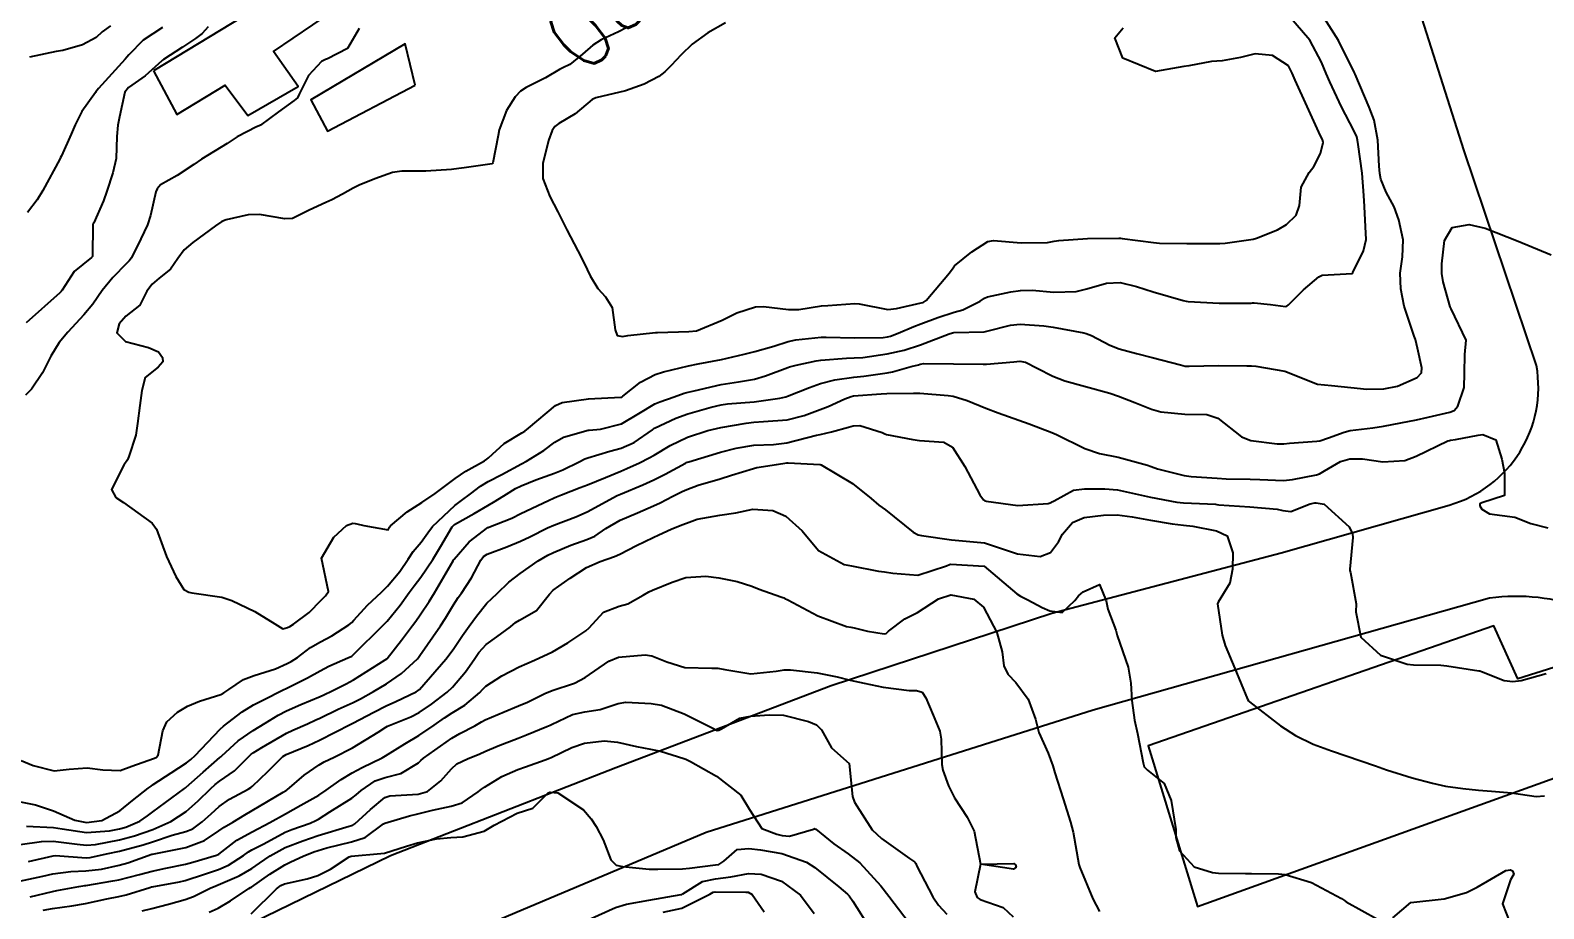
# Model space of a CAD drawing. Header units: metres. Extents: x 307586 to 320046, y 7427249 to 7434250.
# Drawn here: x 318802.7 to 318894, y 7429122.8 to 7429175.9 of the extents above; entities that cross this region are included whole.
import ezdxf
from ezdxf.enums import TextEntityAlignment as Align

# ---------------------------------------------------------------- set-up
doc = ezdxf.new("R2010")
doc.units = ezdxf.units.M
doc.header["$MEASUREMENT"] = 0
for name, color, linetype in [('Cotas', 45, 'Continuous'), ('Curvas de Nivel 1m', 11, 'Continuous'), ('Curvas de Nivel 5m', 15, 'Continuous'), ('Edificações', 30, 'Continuous'), ('Vias Primárias', 230, 'Continuous')]:
    doc.layers.add(name, color=color, linetype=linetype)
doc.styles.add('Style-STANDARD', font='STANDARD.shx')

msp = doc.modelspace()

# ---------------------------------------------------------------- linework, layer by layer
at = {"layer": 'Curvas de Nivel 1m', "flags": 128}
for points, elevation in [([(318802.107, 7429131.795), (318802.829, 7429131.482), (318804.098, 7429131.168), (318805.019, 7429131.261), (318806.101, 7429131.351), (318807.035, 7429131.219), (318808.099, 7429131.189), (318808.795, 7429131.441), (318810.11, 7429131.903), (318810.259, 7429131.969), (318810.391, 7429132.117), (318810.666, 7429133.576), (318810.913, 7429134.112), (318811.552, 7429134.696), (318812.147, 7429135.065), (318812.874, 7429135.367), (318814.159, 7429135.781), (318814.355, 7429135.874), (318814.643, 7429136.065), (318815.539, 7429136.686), (318816.172, 7429136.912), (318817.468, 7429137.323), (318818.179, 7429137.641), (318818.425, 7429137.773), (318818.791, 7429138.014), (318819.591, 7429138.604), (318820.192, 7429138.946), (318820.877, 7429139.312), (318821.899, 7429139.983), (318822.071, 7429140.115), (318822.207, 7429140.257), (318823.025, 7429141.163), (318823.875, 7429141.955), (318824.237, 7429142.313), (318824.985, 7429143.204), (318825.488, 7429143.938), (318825.785, 7429144.41), (318826.269, 7429144.977), (318826.666, 7429145.536), (318826.954, 7429145.92), (318828.296, 7429147.189), (318828.701, 7429147.493), (318829.251, 7429147.891), (318829.843, 7429148.349), (318830.31, 7429148.631), (318831.126, 7429149.06), (318832.321, 7429149.692), (318832.633, 7429149.855), (318833.675, 7429150.498), (318834.341, 7429151.012), (318834.865, 7429151.305), (318836.352, 7429151.731), (318836.418, 7429151.743), (318837.103, 7429151.799), (318838.356, 7429152.119), (318839.401, 7429152.731), (318840.369, 7429153.319), (318840.676, 7429153.45), (318841.546, 7429153.748), (318842.154, 7429153.964), (318842.377, 7429154.025), (318842.758, 7429154.114), (318844.385, 7429154.5), (318845.428, 7429154.659), (318846.39, 7429154.819), (318847.062, 7429155.011), (318848.401, 7429155.521), (318848.504, 7429155.556), (318848.899, 7429155.655), (318850.119, 7429155.93), (318850.406, 7429155.969), (318851.941, 7429156.091), (318852.408, 7429156.101), (318852.927, 7429156.131), (318854.41, 7429156.348), (318855.42, 7429156.572), (318856.416, 7429156.894), (318858.148, 7429157.544), (318858.345, 7429157.621), (318858.424, 7429157.638), (318860.266, 7429157.681), (318860.426, 7429157.704), (318861.858, 7429158.08), (318862.433, 7429158.142), (318863.869, 7429158.041), (318864.43, 7429157.958), (318866.27, 7429157.606), (318866.425, 7429157.569), (318866.742, 7429157.445), (318867.853, 7429156.864), (318868.415, 7429156.64), (318869.464, 7429156.358), (318870.41, 7429156.121), (318872.116, 7429155.672), (318872.405, 7429155.609), (318872.627, 7429155.598), (318874.406, 7429155.642), (318876.119, 7429155.619), (318876.406, 7429155.613), (318876.67, 7429155.591), (318878.403, 7429155.3), (318880.391, 7429154.515), (318881.23, 7429154.436), (318882.394, 7429154.32), (318883.354, 7429154.207), (318884.393, 7429154.228), (318885.218, 7429154.399), (318886.4, 7429154.912), (318886.673, 7429155.206), (318886.691, 7429155.491), (318886.418, 7429156.688), (318886.297, 7429157.211), (318886.231, 7429157.407), (318885.621, 7429159.218), (318885.42, 7429160.264), (318885.381, 7429161.221), (318885.509, 7429162.198), (318885.559, 7429163.219), (318885.306, 7429164.431), (318885.01, 7429165.225), (318884.532, 7429166.105), (318884.201, 7429166.896), (318884.14, 7429167.236), (318884.117, 7429167.669), (318884.026, 7429169.238), (318883.8, 7429170.457), (318883.503, 7429171.246), (318882.655, 7429173.227), (318882.645, 7429173.26), (318882.64, 7429173.277), (318882.623, 7429173.31), (318881.648, 7429175.27), (318880.658, 7429176.819)], 781), ([(318822.53, 7429175.981), (318821.825, 7429174.788), (318820.615, 7429174.163), (318820.489, 7429174.127), (318820.252, 7429174.004), (318819.471, 7429173.144), (318818.902, 7429172.017), (318818.796, 7429171.811), (318818.587, 7429171.645), (318817.65, 7429170.961), (318816.565, 7429170.16), (318816.493, 7429170.122), (318816.321, 7429170.052), (318815.163, 7429169.458), (318814.553, 7429169.052), (318813.002, 7429168.093), (318812.54, 7429167.783), (318811.536, 7429167.106), (318810.527, 7429166.544), (318810.33, 7429166.317), (318810.254, 7429166.123), (318809.921, 7429164.706), (318809.736, 7429164.128), (318809.329, 7429163.287), (318808.767, 7429162.137), (318808.642, 7429161.967), (318808.468, 7429161.806), (318807.645, 7429160.963), (318807.011, 7429160.161), (318806.435, 7429159.337), (318805.902, 7429158.701), (318805.405, 7429158.18), (318804.94, 7429157.662), (318804.411, 7429157.023), (318803.906, 7429156.197), (318803.4, 7429155.192), (318802.738, 7429154.215), (318802.369, 7429153.844)], 781), ([(318813.406, 7429176.089), (318813.045, 7429175.685), (318812.632, 7429175.378), (318811.86, 7429174.872), (318810.714, 7429174.119), (318810.653, 7429174.079), (318810.612, 7429174.043), (318809.601, 7429173.132), (318808.596, 7429172.425), (318808.38, 7429172.143), (318808.056, 7429170.662), (318807.956, 7429170.149), (318807.883, 7429169.477), (318807.858, 7429168.15), (318807.654, 7429167.273), (318807.276, 7429166.159), (318807.087, 7429165.589), (318806.494, 7429164.254), (318806.46, 7429164.204), (318806.444, 7429164.17), (318806.415, 7429162.229), (318806.354, 7429162.171), (318805.315, 7429161.326), (318804.579, 7429160.189), (318804.523, 7429160.108), (318804.441, 7429160.031), (318802.423, 7429158.22)], 782), ([(318810.642, 7429176.06), (318809.477, 7429175.284), (318808.617, 7429174.401), (318808.495, 7429174.261), (318808.386, 7429174.143), (318806.786, 7429172.358), (318806.615, 7429172.17), (318806.592, 7429172.122), (318805.77, 7429170.983), (318805.368, 7429170.182), (318805.137, 7429169.605), (318804.544, 7429168.3), (318804.491, 7429168.191), (318804.447, 7429168.097), (318803.421, 7429166.207), (318803.078, 7429165.648), (318802.503, 7429164.882)], 783), ([(318807.502, 7429176.157), (318807.007, 7429175.795), (318806.632, 7429175.456), (318805.808, 7429174.995), (318804.62, 7429174.671), (318804.217, 7429174.598), (318802.614, 7429174.268)], 784), ([(318844.649, 7429176.324), (318843.582, 7429175.726), (318842.632, 7429175.045), (318841.967, 7429174.402), (318841.36, 7429173.753), (318840.987, 7429173.378), (318840.606, 7429173.085), (318839.739, 7429172.631), (318838.597, 7429172.227), (318836.803, 7429171.807), (318836.591, 7429171.703), (318835.569, 7429170.829), (318834.569, 7429170.244), (318834.333, 7429170.067), (318834.171, 7429169.836), (318833.948, 7429169.23), (318833.62, 7429167.844), (318833.612, 7429166.923), (318834.025, 7429165.837), (318834.509, 7429164.912), (318835.068, 7429163.824), (318835.727, 7429162.571), (318836.098, 7429161.814), (318836.462, 7429161.056), (318836.941, 7429160.294), (318837.405, 7429159.796), (318837.797, 7429159.143), (318837.987, 7429157.787), (318838.093, 7429157.458), (318838.419, 7429157.387), (318838.743, 7429157.453), (318840.422, 7429157.635), (318840.54, 7429157.64), (318842.422, 7429157.685), (318842.884, 7429157.733), (318844.433, 7429158.386), (318845.318, 7429158.823), (318846.445, 7429159.182), (318846.933, 7429159.196), (318848.443, 7429159.017), (318849.073, 7429159.024), (318850.447, 7429159.235), (318850.814, 7429159.27), (318852.449, 7429159.39), (318852.703, 7429159.362), (318854.445, 7429159.03), (318854.957, 7429159.073), (318856.451, 7429159.414), (318856.57, 7429159.449), (318856.765, 7429159.565), (318858.156, 7429161.231), (318858.383, 7429161.541), (318858.474, 7429161.649), (318859.504, 7429162.509), (318860.489, 7429163.134), (318860.819, 7429163.187), (318862.488, 7429163.046), (318864.082, 7429163.069), (318864.49, 7429163.143), (318864.765, 7429163.193), (318866.491, 7429163.299), (318868.396, 7429163.325), (318868.492, 7429163.324), (318868.597, 7429163.314), (318870.49, 7429163.064), (318870.855, 7429163.03), (318872.489, 7429162.997), (318874.15, 7429163.015), (318874.49, 7429163.01), (318874.813, 7429163.024), (318876.492, 7429163.277), (318876.692, 7429163.327), (318877.968, 7429163.841), (318878.506, 7429164.163), (318879.09, 7429164.718), (318879.301, 7429165.292), (318879.408, 7429166.417), (318879.876, 7429167.287), (318880.171, 7429167.662), (318880.56, 7429168.438), (318880.733, 7429169.116), (318880.682, 7429169.279), (318880.575, 7429169.5), (318879.758, 7429171.288), (318879.042, 7429172.871), (318878.863, 7429173.298), (318878.627, 7429173.739), (318877.674, 7429174.359), (318876.63, 7429174.458), (318875.728, 7429174.238), (318874.623, 7429174.044), (318873.99, 7429173.991), (318872.618, 7429173.738), (318872.31, 7429173.69), (318870.613, 7429173.4), (318868.625, 7429174.201), (318868.142, 7429175.428), (318868.649, 7429176.039)], 779), ([(318802.074, 7429129.281), (318802.978, 7429129.107), (318804.068, 7429128.746), (318805.354, 7429128.177), (318806.062, 7429128.044), (318806.974, 7429128.156), (318808.069, 7429128.74), (318808.84, 7429129.367), (318809.791, 7429130.123), (318809.962, 7429130.244), (318810.086, 7429130.328), (318811.166, 7429131.035), (318812.106, 7429131.653), (318812.357, 7429131.849), (318812.612, 7429132.093), (318814.129, 7429133.686), (318814.331, 7429133.868), (318814.582, 7429134.066), (318815.467, 7429134.733), (318816.149, 7429135.139), (318816.742, 7429135.453), (318817.898, 7429136.024), (318818.164, 7429136.149), (318819.409, 7429136.769), (318820.175, 7429137.196), (318820.698, 7429137.475), (318821.847, 7429137.983), (318822.073, 7429138.092), (318822.185, 7429138.18), (318823.977, 7429139.953), (318824.087, 7429140.069), (318824.207, 7429140.195), (318824.996, 7429141.167), (318825.548, 7429141.937), (318825.842, 7429142.329), (318826.242, 7429142.851), (318826.966, 7429143.919), (318827.448, 7429144.73), (318828.137, 7429145.902), (318828.284, 7429146.039), (318829.471, 7429146.709), (318830.296, 7429147.192), (318830.728, 7429147.447), (318831.411, 7429147.869), (318831.967, 7429148.203), (318832.308, 7429148.372), (318833.197, 7429148.732), (318834.316, 7429149.136), (318834.812, 7429149.331), (318835.802, 7429149.815), (318836.143, 7429149.995), (318836.327, 7429150.071), (318837.648, 7429150.476), (318838.336, 7429150.652), (318839.126, 7429150.992), (318840.225, 7429151.761), (318840.299, 7429151.815), (318840.354, 7429151.85), (318841.643, 7429152.464), (318842.363, 7429152.722), (318843.768, 7429153.12), (318844.369, 7429153.269), (318844.76, 7429153.316), (318846.37, 7429153.44), (318847.919, 7429153.667), (318848.285, 7429153.751), (318848.375, 7429153.784), (318849.717, 7429154.313), (318850.386, 7429154.543), (318851.247, 7429154.775), (318852.393, 7429154.935), (318853, 7429155.005), (318854.397, 7429155.204), (318854.719, 7429155.266), (318855.856, 7429155.575), (318856.288, 7429155.687), (318856.404, 7429155.723), (318856.606, 7429155.768), (318858.405, 7429155.745), (318860.207, 7429155.72), (318860.405, 7429155.726), (318862.043, 7429155.867), (318862.407, 7429155.904), (318862.757, 7429155.846), (318863.461, 7429155.484), (318864.396, 7429155), (318865.136, 7429154.718), (318866.387, 7429154.368), (318867.837, 7429153.972), (318868.379, 7429153.794), (318869.351, 7429153.41), (318870.369, 7429153), (318870.919, 7429152.842), (318872.366, 7429152.705), (318873.695, 7429152.689), (318874.364, 7429152.458), (318875.79, 7429151.336), (318876.351, 7429151.116), (318877.951, 7429150.908), (318878.349, 7429150.916), (318878.702, 7429150.944), (318880.351, 7429151.066), (318880.529, 7429151.1), (318881.043, 7429151.273), (318882.003, 7429151.617), (318882.36, 7429151.709), (318883.718, 7429151.884), (318884.364, 7429151.973), (318885.41, 7429152.177), (318886.37, 7429152.362), (318887.061, 7429152.511), (318888.378, 7429152.823), (318888.631, 7429152.926), (318888.858, 7429153.175), (318889.248, 7429154.318), (318889.261, 7429155.171), (318889.274, 7429156.311), (318889.366, 7429157.171), (318888.451, 7429159.068), (318888.404, 7429159.181), (318887.979, 7429160.698), (318887.896, 7429161.189), (318887.887, 7429161.784), (318888.044, 7429163.187), (318888.511, 7429163.976), (318889.537, 7429164.145), (318890.511, 7429163.923), (318892.503, 7429163.14), (318894.491, 7429162.328)], 782), ([(318802.437, 7429127.828), (318804.058, 7429127.742), (318804.587, 7429127.656), (318806.056, 7429127.439), (318807.441, 7429127.533), (318808.058, 7429127.658), (318808.434, 7429127.761), (318809.281, 7429128.128), (318809.751, 7429128.439), (318810.069, 7429128.69), (318811.977, 7429130.092), (318812.04, 7429130.135), (318812.084, 7429130.17), (318813.098, 7429131.085), (318814.111, 7429131.961), (318814.171, 7429132.011), (318814.233, 7429132.069), (318815.211, 7429132.97), (318816.128, 7429133.605), (318816.842, 7429134.039), (318817.639, 7429134.529), (318818.144, 7429134.79), (318819, 7429135.162), (318820.158, 7429135.653), (318820.398, 7429135.759), (318820.893, 7429135.993), (318821.732, 7429136.419), (318822.17, 7429136.663), (318824.092, 7429137.862), (318824.183, 7429137.919), (318824.201, 7429137.932), (318824.219, 7429137.95), (318825.085, 7429139.05), (318825.75, 7429139.935), (318825.942, 7429140.198), (318826.213, 7429140.584), (318826.752, 7429141.396), (318827.069, 7429141.917), (318828.193, 7429143.842), (318828.225, 7429143.9), (318828.254, 7429143.947), (318829.172, 7429144.989), (318830.282, 7429145.848), (318830.305, 7429145.857), (318830.36, 7429145.879), (318831.73, 7429146.425), (318832.291, 7429146.694), (318833.949, 7429147.485), (318834.301, 7429147.645), (318834.43, 7429147.7), (318834.744, 7429147.826), (318835.86, 7429148.262), (318836.309, 7429148.441), (318837.389, 7429148.869), (318838.318, 7429149.252), (318838.681, 7429149.415), (318839.451, 7429149.769), (318840.036, 7429150.063), (318840.338, 7429150.233), (318841.293, 7429150.801), (318842.349, 7429151.32), (318843.566, 7429151.722), (318844.355, 7429151.901), (318845.891, 7429152.161), (318846.358, 7429152.219), (318846.936, 7429152.259), (318848.36, 7429152.356), (318849.385, 7429152.627), (318850.366, 7429152.977), (318850.847, 7429153.156), (318851.853, 7429153.625), (318852.223, 7429153.773), (318852.376, 7429153.802), (318854.039, 7429153.934), (318854.378, 7429153.949), (318855.988, 7429153.965), (318856.379, 7429153.963), (318858.09, 7429153.832), (318858.377, 7429153.783), (318859.236, 7429153.531), (318860.368, 7429153.063), (318861.098, 7429152.78), (318862.361, 7429152.342), (318862.984, 7429152.116), (318864.354, 7429151.589), (318864.626, 7429151.467), (318866.345, 7429150.623), (318867.229, 7429150.324), (318868.34, 7429150.095), (318870.124, 7429149.613), (318870.334, 7429149.532), (318870.72, 7429149.396), (318872.327, 7429149.001), (318872.759, 7429148.941), (318874.325, 7429148.829), (318874.867, 7429148.803), (318876.325, 7429148.773), (318876.897, 7429148.749), (318878.324, 7429148.695), (318878.872, 7429148.747), (318880.329, 7429149.04), (318880.513, 7429149.096), (318880.798, 7429149.275), (318881.771, 7429149.833), (318882.34, 7429150.004), (318883.102, 7429150.01), (318884.339, 7429149.821), (318885.65, 7429149.907), (318886.342, 7429150.164), (318888.26, 7429151.089), (318888.352, 7429151.12), (318888.409, 7429151.122), (318888.71, 7429151.176), (318890.082, 7429151.438), (318890.358, 7429151.469), (318891.144, 7429151.152), (318891.512, 7429149.978), (318891.682, 7429149.147), (318891.667, 7429147.792), (318890.306, 7429147.336), (318890.188, 7429147.278), (318890.19, 7429147.161), (318890.301, 7429146.966), (318890.776, 7429146.677), (318892.296, 7429146.477), (318893.274, 7429146.107), (318894.29, 7429145.843)], 783), ([(318802.048, 7429126.706), (318803.346, 7429126.901), (318804.05, 7429126.906), (318805.496, 7429126.728), (318806.048, 7429126.674), (318806.595, 7429126.709), (318808.051, 7429126.995), (318808.951, 7429127.234), (318810.058, 7429127.626), (318811.148, 7429128.104), (318812.069, 7429128.699), (318812.804, 7429129.354), (318813.544, 7429130.075), (318813.822, 7429130.339), (318814.09, 7429130.534), (318814.997, 7429131.163), (318815.873, 7429132.052), (318815.995, 7429132.17), (318816.115, 7429132.255), (318816.646, 7429132.57), (318818.127, 7429133.431), (318818.519, 7429133.626), (318819.398, 7429134.007), (318819.906, 7429134.233), (318820.138, 7429134.337), (318821.256, 7429134.88), (318822.153, 7429135.289), (318822.61, 7429135.519), (318823.389, 7429135.962), (318824.168, 7429136.422), (318825.077, 7429137.038), (318826.035, 7429137.931), (318826.1, 7429138.014), (318826.185, 7429138.127), (318827.439, 7429139.911), (318827.744, 7429140.373), (318828.222, 7429141.185), (318828.502, 7429141.625), (318828.695, 7429141.895), (318829.306, 7429142.826), (318829.876, 7429143.884), (318830.038, 7429144.1), (318830.258, 7429144.243), (318831.445, 7429144.688), (318832.27, 7429145.025), (318832.833, 7429145.293), (318833.902, 7429145.836), (318834.285, 7429146.005), (318835.604, 7429146.502), (318836.293, 7429146.812), (318838.108, 7429147.783), (318838.304, 7429147.872), (318839.64, 7429148.436), (318840.318, 7429148.735), (318841.003, 7429149.072), (318842.224, 7429149.741), (318842.294, 7429149.78), (318842.334, 7429149.8), (318842.424, 7429149.829), (318844.34, 7429150.406), (318845.288, 7429150.646), (318846.344, 7429150.82), (318847.546, 7429150.873), (318848.346, 7429150.974), (318850.139, 7429151.431), (318850.351, 7429151.481), (318851.034, 7429151.633), (318852.073, 7429151.906), (318852.357, 7429151.986), (318852.752, 7429152.01), (318854.097, 7429151.594), (318854.269, 7429151.508), (318854.352, 7429151.473), (318855.947, 7429151.172), (318856.348, 7429151.104), (318857.816, 7429151.017), (318858.345, 7429150.71), (318859.09, 7429149.532), (318859.997, 7429147.833), (318860.213, 7429147.521), (318860.302, 7429147.468), (318860.375, 7429147.447), (318862.3, 7429147.187), (318864.126, 7429147.298), (318864.302, 7429147.358), (318864.372, 7429147.4), (318864.48, 7429147.468), (318865.654, 7429148.115), (318866.314, 7429148.195), (318867.551, 7429148.195), (318868.314, 7429148.13), (318869.935, 7429147.778), (318870.307, 7429147.695), (318871.886, 7429147.384), (318872.302, 7429147.336), (318874.218, 7429147.267), (318874.302, 7429147.251), (318874.422, 7429147.228), (318876.301, 7429147.098), (318877.954, 7429146.96), (318878.299, 7429146.884), (318878.773, 7429146.821), (318879.939, 7429147.284), (318880.231, 7429147.354), (318880.304, 7429147.355), (318880.785, 7429147.275), (318882.289, 7429145.902), (318882.507, 7429145.478), (318882.525, 7429145.256), (318882.338, 7429143.333), (318882.343, 7429143.259), (318882.376, 7429143.144), (318882.719, 7429141.245), (318882.705, 7429140.769), (318883.004, 7429139.242), (318884.197, 7429138.156), (318885.791, 7429137.612), (318886.188, 7429137.568), (318887.835, 7429137.538), (318888.188, 7429137.512), (318890.136, 7429137.208), (318890.183, 7429137.198), (318890.295, 7429137.158), (318891.656, 7429136.616), (318892.177, 7429136.548), (318892.685, 7429136.618), (318894.182, 7429137.039)], 784), ([(318802.017, 7429124.492), (318803.416, 7429124.802), (318804.024, 7429124.948), (318805.12, 7429125.085), (318806.027, 7429125.124), (318806.954, 7429125.231), (318808.033, 7429125.468), (318808.557, 7429125.613), (318810.012, 7429126.12), (318810.037, 7429126.126), (318812.047, 7429126.536), (318813.181, 7429126.949), (318814.058, 7429127.536), (318814.369, 7429127.758), (318814.89, 7429128.062), (318815.626, 7429128.496), (318816.07, 7429128.762), (318817.925, 7429129.866), (318818.082, 7429129.961), (318818.119, 7429129.983), (318818.173, 7429130.019), (318819.208, 7429130.897), (318820.106, 7429131.516), (318820.409, 7429131.695), (318821.011, 7429131.987), (318822.119, 7429132.546), (318823.668, 7429133.494), (318824.131, 7429133.797), (318824.23, 7429133.851), (318824.439, 7429133.947), (318825.648, 7429134.427), (318826.144, 7429134.679), (318826.89, 7429135.181), (318827.832, 7429135.905), (318828.166, 7429136.217), (318828.936, 7429137.132), (318829.464, 7429137.887), (318829.756, 7429138.316), (318830.192, 7429138.783), (318830.825, 7429139.246), (318831.653, 7429139.865), (318831.955, 7429140.115), (318832.209, 7429140.262), (318833.224, 7429140.839), (318834.012, 7429141.833), (318834.235, 7429142.069), (318835.257, 7429142.805), (318836.249, 7429143.446), (318837.067, 7429143.798), (318837.935, 7429144.108), (318838.26, 7429144.254), (318839.271, 7429144.767), (318840.275, 7429145.257), (318840.613, 7429145.422), (318841.351, 7429145.749), (318842.014, 7429146.015), (318842.287, 7429146.128), (318842.925, 7429146.366), (318844.292, 7429146.609), (318845.255, 7429146.738), (318846.296, 7429146.969), (318847.503, 7429146.88), (318848.292, 7429146.544), (318849.266, 7429145.65), (318850.265, 7429144.458), (318851.812, 7429143.624), (318852.252, 7429143.537), (318853.883, 7429143.229), (318854.249, 7429143.184), (318854.737, 7429143.096), (318856.247, 7429142.982), (318857.994, 7429143.544), (318858.169, 7429143.626), (318858.254, 7429143.636), (318860.253, 7429143.52), (318862.236, 7429141.844), (318862.45, 7429141.712), (318862.898, 7429141.49), (318863.768, 7429141.017), (318864.226, 7429140.82), (318864.965, 7429140.724), (318865.737, 7429141.455), (318865.964, 7429141.724), (318866.238, 7429141.965), (318867.226, 7429142.419), (318867.621, 7429141.429), (318867.727, 7429140.926), (318868.215, 7429139.649), (318868.274, 7429139.419), (318868.299, 7429139.331), (318868.953, 7429137.412), (318869.121, 7429136.463), (318869.17, 7429135.41), (318869.327, 7429134.226), (318869.51, 7429133.406), (318869.864, 7429131.654), (318869.913, 7429131.402), (318870.111, 7429131.205), (318871.118, 7429130.4), (318871.545, 7429129.378), (318871.823, 7429127.617), (318871.826, 7429127.374), (318871.827, 7429127.14), (318872.053, 7429126.33), (318872.942, 7429125.361), (318874.038, 7429125.021), (318874.404, 7429124.98), (318876.037, 7429124.958), (318876.408, 7429124.954), (318878.037, 7429124.932), (318878.44, 7429124.893), (318880.03, 7429124.416), (318881.827, 7429123.442), (318882.014, 7429123.324), (318882.124, 7429123.249), (318884.003, 7429122.211)], 786), ([(318802.653, 7429123.557), (318804.01, 7429123.874), (318804.271, 7429123.927), (318805.591, 7429124.174), (318805.948, 7429124.237), (318806.014, 7429124.243), (318807.651, 7429124.513), (318808.02, 7429124.585), (318809.257, 7429124.896), (318810.028, 7429125.107), (318810.85, 7429125.288), (318812.035, 7429125.53), (318812.474, 7429125.648), (318813.915, 7429126.071), (318814.008, 7429126.105), (318814.043, 7429126.126), (318815.142, 7429126.969), (318816.057, 7429127.486), (318817.122, 7429128.034), (318818.068, 7429128.559), (318819.005, 7429129.08), (318820.08, 7429129.693), (318820.524, 7429129.993), (318821.435, 7429130.638), (318822.099, 7429131.04), (318822.703, 7429131.365), (318823.92, 7429131.952), (318824.114, 7429132.058), (318825.27, 7429132.79), (318826.127, 7429133.296), (318827.05, 7429133.916), (318827.676, 7429134.371), (318828.144, 7429134.667), (318828.91, 7429135.134), (318829.804, 7429135.884), (318829.971, 7429136.076), (318830.167, 7429136.284), (318831.141, 7429136.902), (318832.179, 7429137.432), (318833.114, 7429137.846), (318834.188, 7429138.339), (318835.125, 7429138.889), (318836.201, 7429139.623), (318836.404, 7429139.807), (318837.274, 7429140.737), (318838.223, 7429141.105), (318838.753, 7429141.247), (318839.679, 7429141.766), (318840.02, 7429141.977), (318840.236, 7429142.075), (318841.429, 7429142.56), (318842.244, 7429142.837), (318843.449, 7429142.926), (318844.244, 7429142.826), (318845.346, 7429142.595), (318846.239, 7429142.306), (318846.682, 7429142.128), (318847.975, 7429141.664), (318848.17, 7429141.599), (318848.232, 7429141.576), (318848.404, 7429141.486), (318850.222, 7429140.522), (318851.955, 7429139.883), (318852.215, 7429139.831), (318852.402, 7429139.804), (318853.221, 7429139.605), (318854.211, 7429139.432), (318854.338, 7429139.462), (318854.478, 7429139.587), (318855.463, 7429140.335), (318856.224, 7429140.718), (318857.499, 7429141.551), (318858.236, 7429141.8), (318859.638, 7429141.526), (318860.228, 7429141.052), (318861.023, 7429139.512), (318861.345, 7429138.353), (318861.441, 7429137.501), (318861.686, 7429137.005), (318862.173, 7429136.489), (318862.925, 7429135.482), (318863.351, 7429134.272), (318863.564, 7429133.476), (318864.121, 7429132.23), (318864.398, 7429131.467), (318864.527, 7429131.048), (318865.031, 7429129.461), (318865.467, 7429128.061), (318865.626, 7429127.454), (318865.981, 7429125.513), (318865.997, 7429125.45), (318866.041, 7429125.315), (318866.83, 7429123.438), (318867.231, 7429122.658)], 787), ([(318803.445, 7429122.749), (318803.999, 7429122.841), (318805.175, 7429123.005), (318806.003, 7429123.148), (318807.28, 7429123.425), (318808.007, 7429123.574), (318808.462, 7429123.682), (318809.878, 7429124.121), (318809.983, 7429124.15), (318810.013, 7429124.157), (318811.664, 7429124.449), (318812.02, 7429124.54), (318813.181, 7429124.923), (318814.03, 7429125.204), (318814.629, 7429125.469), (318815.541, 7429126.055), (318815.835, 7429126.262), (318816.046, 7429126.383), (318816.773, 7429126.762), (318818.057, 7429127.449), (318818.454, 7429127.621), (318819.556, 7429128.005), (318819.91, 7429128.156), (318820.065, 7429128.25), (318820.759, 7429128.678), (318822.078, 7429129.505), (318822.341, 7429129.707), (318822.649, 7429129.964), (318823.496, 7429130.552), (318824.095, 7429130.767), (318825.043, 7429130.997), (318826.109, 7429131.647), (318826.253, 7429131.785), (318826.411, 7429131.926), (318828.125, 7429133.139), (318828.605, 7429133.418), (318829.51, 7429133.886), (318829.907, 7429134.111), (318830.138, 7429134.238), (318831.276, 7429134.733), (318832.151, 7429135.08), (318832.689, 7429135.318), (318833.726, 7429135.837), (318834.165, 7429136.013), (318835.526, 7429136.46), (318836.173, 7429136.804), (318837.596, 7429137.789), (318838.185, 7429138.022), (318839.785, 7429138.166), (318840.186, 7429138.111), (318841.094, 7429137.751), (318842.18, 7429137.41), (318843.821, 7429137.357), (318844.179, 7429137.365), (318844.603, 7429137.282), (318846.176, 7429137.01), (318847.693, 7429137.182), (318848.179, 7429137.268), (318848.569, 7429137.266), (318850.177, 7429137.077), (318851.385, 7429136.838), (318852.173, 7429136.64), (318853.019, 7429136.449), (318854.169, 7429136.21), (318855.739, 7429136.003), (318856.167, 7429136.012), (318856.515, 7429135.913), (318856.746, 7429135.561), (318857.18, 7429134.522), (318857.572, 7429133.548), (318857.655, 7429133.073), (318857.697, 7429131.546), (318857.761, 7429131.197), (318858.1, 7429130.25), (318858.463, 7429129.536), (318859.234, 7429128.37), (318859.659, 7429127.524), (318860.043, 7429125.52), (318862.044, 7429125.565), (318862.158, 7429125.489), (318862.195, 7429125.334), (318862.039, 7429125.23), (318860.043, 7429125.52), (318859.69, 7429123.851), (318859.832, 7429123.522), (318860.012, 7429123.394), (318861.409, 7429122.901), (318862.001, 7429122.341)], 788), ([(318809.422, 7429122.702), (318810, 7429122.84), (318811.009, 7429123.111), (318812.006, 7429123.384), (318812.517, 7429123.575), (318813.528, 7429124.075), (318813.869, 7429124.217), (318814.016, 7429124.271), (318815.268, 7429124.813), (318816.031, 7429125.261), (318816.494, 7429125.585), (318817.154, 7429126.033), (318818.048, 7429126.522), (318819.117, 7429126.944), (318820.055, 7429127.251), (318821.915, 7429127.826), (318822.062, 7429127.861), (318822.143, 7429127.888), (318822.26, 7429127.968), (318823.196, 7429128.835), (318824.079, 7429129.552), (318824.379, 7429129.648), (318826.081, 7429129.749), (318826.655, 7429129.921), (318827.449, 7429130.553), (318828.104, 7429131.29), (318828.426, 7429131.579), (318829.055, 7429131.891), (318829.806, 7429132.194), (318830.117, 7429132.325), (318830.917, 7429132.665), (318832.126, 7429133.138), (318832.634, 7429133.339), (318833.859, 7429133.833), (318834.049, 7429133.917), (318834.135, 7429133.956), (318835.402, 7429134.559), (318836.146, 7429134.715), (318837.073, 7429134.872), (318838.155, 7429135.227), (318838.622, 7429135.309), (318840.155, 7429135.237), (318840.772, 7429135.132), (318842.146, 7429134.608), (318843.912, 7429133.712), (318844.05, 7429133.629), (318844.132, 7429133.601), (318844.231, 7429133.61), (318844.394, 7429133.707), (318845.499, 7429134.34), (318846.144, 7429134.459), (318847.28, 7429134.539), (318848.146, 7429134.52), (318849.643, 7429134.142), (318850.137, 7429133.937), (318850.446, 7429133.635), (318851.049, 7429132.553), (318852.113, 7429131.61), (318852.313, 7429129.608), (318852.434, 7429129.261), (318853.494, 7429127.596), (318854.058, 7429127.085), (318855.743, 7429125.876), (318856.044, 7429125.671), (318856.098, 7429125.624), (318856.13, 7429125.569), (318856.2, 7429125.408), (318857.151, 7429123.553), (318857.509, 7429123.049), (318858.003, 7429122.51)], 789), ([(318815.998, 7429122.526), (318817.533, 7429124.027), (318817.795, 7429124.244), (318818.018, 7429124.343), (318819.389, 7429124.64), (318820.026, 7429124.849), (318820.796, 7429125.224), (318821.914, 7429125.972), (318822.043, 7429126.003), (318823.836, 7429126.161), (318824.045, 7429126.199), (318825.374, 7429126.612), (318826.052, 7429126.807), (318827.194, 7429127.053), (318828.055, 7429127.13), (318828.772, 7429127.176), (318830.059, 7429127.521), (318830.668, 7429127.871), (318832.07, 7429128.6), (318833.01, 7429128.905), (318833.933, 7429129.832), (318834.038, 7429129.877), (318834.084, 7429129.88), (318834.525, 7429129.826), (318836.073, 7429128.813), (318836.52, 7429128.256), (318836.832, 7429127.798), (318837.258, 7429126.995), (318837.716, 7429125.785), (318838.038, 7429125.468), (318838.43, 7429125.383), (318840.035, 7429125.228), (318840.564, 7429125.223), (318842.036, 7429125.236), (318842.473, 7429125.289), (318844.039, 7429125.475), (318844.239, 7429125.508), (318844.545, 7429125.705), (318845.341, 7429126.406), (318846.051, 7429126.479), (318846.761, 7429126.39), (318848.048, 7429126.173), (318849.541, 7429125.645), (318850.038, 7429125.332), (318851.482, 7429124.157), (318852.015, 7429123.722), (318852.117, 7429123.609), (318852.326, 7429123.291), (318853.386, 7429121.596)], 791), ([(318836.356, 7429122.164), (318838.004, 7429122.901), (318838.67, 7429123.11), (318840.009, 7429123.342), (318841.966, 7429123.685), (318842.013, 7429123.696), (318842.07, 7429123.729), (318843.255, 7429124.487), (318844.027, 7429124.649), (318844.961, 7429124.769), (318846.032, 7429124.96), (318846.792, 7429124.918), (318848.026, 7429124.502), (318849.162, 7429123.649), (318850.002, 7429122.536)], 792), ([(318884.941, 7429122.283), (318886.023, 7429123.21), (318888.026, 7429123.441), (318889.381, 7429123.815), (318890.033, 7429124.142), (318891.753, 7429125.134), (318892.044, 7429125.191), (318892.169, 7429125.129), (318892.244, 7429124.925), (318892.038, 7429124.588), (318891.552, 7429123.137), (318892.006, 7429122.01)], 786), ([(318840.874, 7429122.62), (318842.004, 7429122.861), (318843.693, 7429123.713), (318843.896, 7429123.83), (318844.015, 7429123.852), (318845.864, 7429123.843), (318846.015, 7429123.83), (318846.259, 7429123.686), (318846.966, 7429122.639)], 793)]:
    msp.add_lwpolyline(points, dxfattribs=dict(at, elevation=elevation))
at = {"layer": 'Curvas de Nivel 5m', "flags": 128}
for points, elevation in [([(318838.645, 7429176.024), (318838.188, 7429175.787), (318837.125, 7429175.313), (318836.631, 7429174.987), (318836.004, 7429174.435), (318835.241, 7429173.824), (318834.823, 7429173.616), (318834.61, 7429173.512), (318833.77, 7429173.008), (318832.599, 7429172.42), (318832.253, 7429172.207), (318831.938, 7429171.867), (318831.413, 7429171.04), (318830.983, 7429169.876), (318830.907, 7429169.529), (318830.599, 7429167.879), (318830.58, 7429167.842), (318830.542, 7429167.824), (318828.854, 7429167.582), (318828.539, 7429167.535), (318828.1, 7429167.468), (318826.537, 7429167.374), (318825.107, 7429167.374), (318824.536, 7429167.291), (318823.476, 7429166.91), (318822.528, 7429166.531), (318822.161, 7429166.349), (318821.523, 7429165.99), (318820.866, 7429165.648), (318820.515, 7429165.49), (318819.508, 7429165.01), (318818.5, 7429164.518), (318818.039, 7429164.488), (318816.504, 7429164.762), (318815.815, 7429164.745), (318814.498, 7429164.433), (318814.239, 7429164.332), (318813.852, 7429164.08), (318812.483, 7429163.073), (318811.955, 7429162.628), (318811.572, 7429162.109), (318811.121, 7429161.455), (318810.455, 7429160.905), (318810.019, 7429160.555), (318809.697, 7429160.127), (318809.278, 7429159.288), (318808.428, 7429158.622), (318808.037, 7429158.146), (318807.881, 7429157.612), (318808.412, 7429157.088), (318809.801, 7429156.734), (318810.406, 7429156.458), (318810.638, 7429156.118), (318810.66, 7429155.856), (318810.394, 7429155.548), (318809.603, 7429154.909), (318809.401, 7429154.13), (318809.281, 7429153.214), (318809.135, 7429152.132), (318809.04, 7429151.435), (318808.613, 7429150.137), (318808.526, 7429149.933), (318808.318, 7429149.616), (318807.577, 7429148.151), (318807.829, 7429147.678), (318808.295, 7429147.365), (318810.02, 7429146.123), (318810.277, 7429145.746), (318810.88, 7429144.114), (318811.445, 7429142.904), (318811.942, 7429142.103), (318812.231, 7429141.947), (318812.409, 7429141.918), (318814.227, 7429141.648), (318814.834, 7429141.453), (318816.214, 7429140.79), (318817.425, 7429140.032), (318817.918, 7429139.742), (318818.201, 7429139.811), (318818.337, 7429139.883), (318818.552, 7429140.017), (318819.497, 7429140.724), (318820.225, 7429141.467), (318820.497, 7429141.73), (318820.66, 7429141.996), (318820.253, 7429144), (318820.983, 7429145.282), (318821.766, 7429145.985), (318822.138, 7429146.128), (318822.284, 7429146.105), (318822.38, 7429146.075), (318822.796, 7429145.972), (318824.279, 7429145.721), (318824.363, 7429145.868), (318824.41, 7429145.949), (318825.425, 7429146.806), (318826.297, 7429147.37), (318827.103, 7429147.918), (318828.312, 7429148.821), (318828.96, 7429149.25), (318830.089, 7429149.882), (318830.232, 7429149.973), (318830.326, 7429150.071), (318831.275, 7429150.935), (318832.349, 7429151.568), (318832.531, 7429151.676), (318832.745, 7429151.854), (318834.367, 7429153.22), (318834.78, 7429153.415), (318836.371, 7429153.629), (318838.316, 7429153.724), (318838.372, 7429153.733), (318838.402, 7429153.75), (318838.444, 7429153.779), (318839.515, 7429154.639), (318840.393, 7429155.093), (318840.893, 7429155.258), (318842.401, 7429155.625), (318842.981, 7429155.731), (318844.406, 7429156.004), (318845.776, 7429156.33), (318846.411, 7429156.491), (318847.559, 7429156.817), (318848.417, 7429157.092), (318848.883, 7429157.191), (318850.42, 7429157.343), (318850.71, 7429157.347), (318852.42, 7429157.301), (318854.161, 7429157.335), (318854.421, 7429157.365), (318854.601, 7429157.408), (318855.06, 7429157.584), (318856.011, 7429157.992), (318856.432, 7429158.15), (318857.459, 7429158.533), (318858.443, 7429158.855), (318858.971, 7429159.009), (318860.018, 7429159.524), (318860.276, 7429159.701), (318860.456, 7429159.78), (318861.869, 7429160.096), (318862.46, 7429160.177), (318863.152, 7429160.182), (318864.459, 7429160.074), (318865.805, 7429160.111), (318866.461, 7429160.273), (318867.639, 7429160.607), (318868.465, 7429160.644), (318869.457, 7429160.416), (318870.46, 7429160.09), (318872.277, 7429159.56), (318872.454, 7429159.516), (318872.573, 7429159.497), (318874.453, 7429159.4), (318876.376, 7429159.408), (318876.454, 7429159.421), (318876.556, 7429159.43), (318877.55, 7429159.314), (318878.451, 7429159.202), (318878.536, 7429159.215), (318878.638, 7429159.298), (318879.547, 7429160.204), (318880.47, 7429160.997), (318880.663, 7429161.087), (318882.472, 7429161.196), (318882.518, 7429161.259), (318883.17, 7429162.572), (318883.32, 7429163.248), (318883.275, 7429164.013), (318883.213, 7429165.25), (318883.183, 7429165.903), (318883.089, 7429167.252), (318882.844, 7429168.981), (318882.806, 7429169.256), (318882.762, 7429169.445), (318882.579, 7429169.83), (318881.83, 7429171.268), (318881.126, 7429172.765), (318880.905, 7429173.277), (318880.63, 7429173.948), (318879.914, 7429175.287), (318878.658, 7429176.758)], 780), ([(318802.558, 7429125.682), (318804.041, 7429126.035), (318804.184, 7429126.045), (318806.039, 7429125.917), (318806.272, 7429125.934), (318807.274, 7429126.152), (318808.045, 7429126.32), (318809.486, 7429126.688), (318810.05, 7429126.877), (318811.233, 7429127.281), (318812.057, 7429127.503), (318812.477, 7429127.667), (318813.045, 7429128.08), (318813.578, 7429128.565), (318814.072, 7429129.007), (318814.7, 7429129.441), (318815.819, 7429130.053), (318815.979, 7429130.156), (318816.086, 7429130.243), (318817.011, 7429131.124), (318817.915, 7429132.023), (318818.114, 7429132.15), (318819.433, 7429132.693), (318820.123, 7429133.005), (318822.013, 7429133.981), (318822.092, 7429134.022), (318822.134, 7429134.041), (318823.403, 7429134.702), (318824.15, 7429135.077), (318824.744, 7429135.354), (318825.964, 7429135.932), (318826.09, 7429136.004), (318826.164, 7429136.076), (318827.757, 7429137.906), (318828.189, 7429138.486), (318828.765, 7429139.327), (318829.163, 7429139.89), (318829.597, 7429140.502), (318830.224, 7429141.285), (318830.528, 7429141.577), (318830.848, 7429141.874), (318831.557, 7429142.55), (318832.245, 7429143.085), (318833.338, 7429143.844), (318833.916, 7429144.177), (318834.261, 7429144.347), (318835.294, 7429144.793), (318836.273, 7429145.129), (318836.746, 7429145.333), (318837.417, 7429145.793), (318838.288, 7429146.303), (318839.319, 7429146.744), (318840.297, 7429147.157), (318840.703, 7429147.352), (318841.465, 7429147.748), (318842.022, 7429148.028), (318842.309, 7429148.156), (318842.987, 7429148.404), (318844.319, 7429148.803), (318845.009, 7429149.016), (318846.329, 7429149.425), (318846.542, 7429149.475), (318847.728, 7429149.669), (318848.334, 7429149.754), (318848.433, 7429149.758), (318850.333, 7429149.66), (318850.354, 7429149.661), (318850.415, 7429149.639), (318852.316, 7429148.517), (318853.438, 7429147.603), (318853.904, 7429147.201), (318854.296, 7429146.917), (318855.978, 7429145.573), (318856.28, 7429145.404), (318856.476, 7429145.371), (318858.277, 7429145.112), (318858.735, 7429145.076), (318860.274, 7429144.921), (318861.13, 7429144.651), (318862.264, 7429144.262), (318863.635, 7429144.107), (318864.266, 7429144.339), (318864.744, 7429144.997), (318864.981, 7429145.463), (318865.588, 7429146.159), (318866.293, 7429146.458), (318867.465, 7429146.603), (318868.295, 7429146.617), (318869.196, 7429146.509), (318870.292, 7429146.296), (318871.6, 7429146.077), (318872.289, 7429145.993), (318872.848, 7429145.931), (318874.286, 7429145.659), (318874.928, 7429145.344), (318875.283, 7429144.324), (318875.261, 7429143.34), (318875.087, 7429142.499), (318874.382, 7429141.349), (318874.338, 7429141.242), (318874.635, 7429139.346), (318874.808, 7429138.74), (318875.386, 7429137.338), (318876.165, 7429135.492), (318876.221, 7429135.387), (318876.273, 7429135.328), (318878.142, 7429133.888), (318879.053, 7429133.291), (318880.128, 7429132.766), (318881.225, 7429132.365), (318882.121, 7429132.064), (318883.886, 7429131.462), (318884.115, 7429131.383), (318884.556, 7429131.226), (318886.108, 7429130.735), (318887.326, 7429130.413), (318888.104, 7429130.239), (318889.17, 7429130.102), (318890.101, 7429130.004), (318890.891, 7429129.938), (318892.1, 7429129.842), (318893.592, 7429129.621), (318894.098, 7429129.643)], 785), ([(318813.455, 7429122.619), (318814.001, 7429122.867), (318814.753, 7429123.315), (318815.86, 7429124.052), (318815.957, 7429124.107), (318816.014, 7429124.137), (318817.137, 7429124.922), (318818.035, 7429125.482), (318818.39, 7429125.664), (318819.134, 7429126.009), (318819.778, 7429126.27), (318820.046, 7429126.356), (318820.575, 7429126.518), (318822.052, 7429126.875), (318822.875, 7429127.141), (318823.998, 7429127.951), (318824.03, 7429127.984), (318824.063, 7429128.002), (318825.558, 7429128.445), (318826.069, 7429128.572), (318826.948, 7429128.793), (318828.074, 7429129.03), (318828.737, 7429129.233), (318829.698, 7429129.884), (318829.916, 7429130.051), (318830.087, 7429130.175), (318831.14, 7429130.822), (318832.104, 7429131.241), (318832.558, 7429131.394), (318833.76, 7429131.834), (318834.015, 7429131.93), (318834.114, 7429131.972), (318835.371, 7429132.567), (318836.123, 7429132.842), (318837.31, 7429132.977), (318838.124, 7429132.899), (318839.259, 7429132.631), (318840.12, 7429132.463), (318840.723, 7429132.355), (318842.115, 7429131.912), (318842.242, 7429131.856), (318842.519, 7429131.726), (318844.104, 7429130.831), (318845.557, 7429129.695), (318846.08, 7429128.817), (318846.841, 7429127.678), (318847.737, 7429127.342), (318848.059, 7429127.262), (318848.505, 7429127.209), (318849.959, 7429127.641), (318850.03, 7429127.674), (318850.063, 7429127.664), (318850.095, 7429127.64), (318851.191, 7429126.76), (318852.048, 7429126.145), (318852.745, 7429125.603), (318854.022, 7429124.222), (318854.511, 7429123.585), (318855.994, 7429121.635)], 790)]:
    msp.add_lwpolyline(points, dxfattribs=dict(at, elevation=elevation))
at = {"layer": 'Edificações'}
for points in [[(318810.098, 7429173.442), (318811.521, 7429170.802), (318814.435, 7429172.562), (318815.79, 7429170.735), (318818.839, 7429172.494), (318817.349, 7429174.593), (318822.092, 7429177.841), (318820.94, 7429180.007), (318810.098, 7429173.442)], [(318825.9, 7429172.562), (318825.29, 7429175.066), (318819.599, 7429171.682), (318820.615, 7429169.787), (318825.9, 7429172.562)], [(318898.461, 7429132.096), (318896.128, 7429137.874), (318892.482, 7429136.708), (318891.024, 7429139.913), (318870.17, 7429132.678), (318873.136, 7429122.967), (318898.461, 7429132.096)]]:
    msp.add_lwpolyline(points, dxfattribs=at)
at = {"layer": 'Vias Primárias', "elevation": 797.979}
msp.add_lwpolyline([(318806.251, 7429117.202), (318824.417, 7429126.044), (318838.009, 7429131.368), (318851.015, 7429136.316), (318864.338, 7429140.688), (318878.191, 7429144.322), (318888.345, 7429147.213, 0.385398), (318893.605, 7429155.644), (318889.238, 7429168.601), (318884.289, 7429184.189), (318883.183, 7429188.934), (318880.078, 7429201.824), (318878.025, 7429213.3), (318875.707, 7429231.683), (318873.865, 7429245.107), (318870.502, 7429270.368), (318867.356, 7429295.447)], format="xyb", dxfattribs=at)
msp.add_lwpolyline([(318806.251, 7429117.202), (318824.417, 7429126.044), (318838.009, 7429131.368), (318851.015, 7429136.316), (318864.338, 7429140.688), (318878.191, 7429144.322), (318888.345, 7429147.213, 0.385398), (318893.605, 7429155.644), (318889.238, 7429168.601), (318884.289, 7429184.189), (318883.183, 7429188.934), (318880.078, 7429201.824), (318878.025, 7429213.3), (318875.707, 7429231.683), (318873.865, 7429245.107), (318870.502, 7429270.368), (318867.356, 7429295.447)], format="xyb", dxfattribs=at)
at = {"layer": 'Vias Primárias'}
msp.add_lwpolyline([(318912.568, 7429109.752), (318902.177, 7429136.32), (318901.422, 7429137.837, 0.237177), (318890.777, 7429141.595), (318866.832, 7429134.834), (318843.474, 7429127.439), (318810.477, 7429113.52, 0.403112)], format="xyb", dxfattribs=at)
msp.add_lwpolyline([(318912.568, 7429109.752), (318902.177, 7429136.32), (318901.422, 7429137.837, 0.237177), (318890.777, 7429141.595), (318866.832, 7429134.834), (318843.474, 7429127.439), (318810.477, 7429113.52, 0.403112)], format="xyb", dxfattribs=at)

# ---------------------------------------------------------------- texts
at = {"layer": 'Cotas', "style": 'Style-STANDARD'}
msp.add_text('780', height=4, rotation=226.16809, dxfattribs=at).set_placement((318837.999, 7429177.841, 780), align=Align.MIDDLE_CENTER)

doc.saveas('drawing.dxf')
